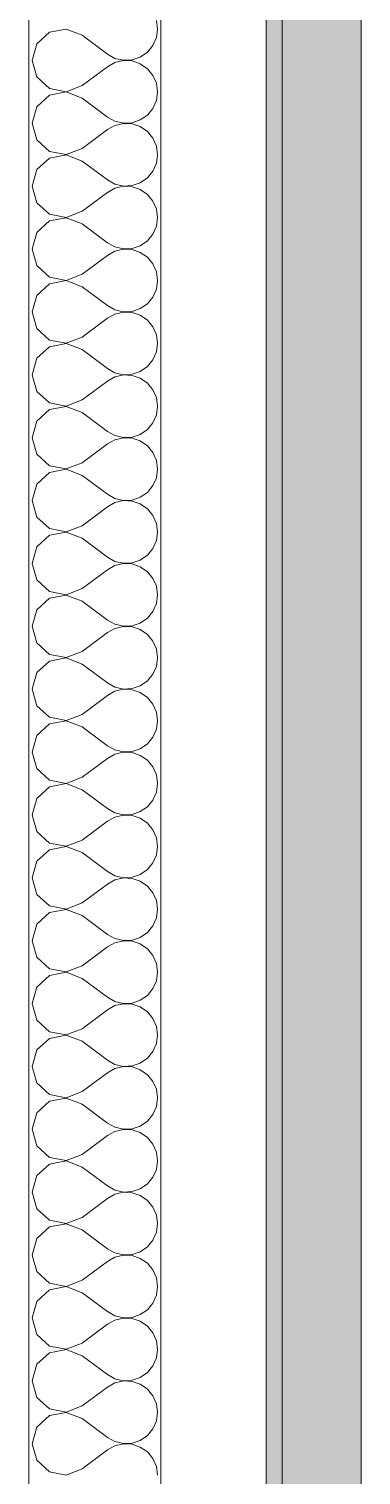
# Model space of a CAD drawing. Header units: millimetres. Extents: x -48147 to 1436659, y -488302 to 18123.
# Drawn here: x 1423891.4 to 1423960.1, y -469987.1 to -469688.5 of the extents above; entities that cross this region are included whole.
import ezdxf

# ---------------------------------------------------------------- set-up
doc = ezdxf.new("R2010")
doc.units = ezdxf.units.MM
doc.header["$MEASUREMENT"] = 0
doc.linetypes.add('Wipeout_Contour', pattern=[1000, 0, -1000])
doc.layers.add('New_A-25-M_Wall_Int', color=7, linetype='Continuous')
doc.layers.add('New_A-25-M_Wall_Int_Pen_No__1', color=7, linetype='Continuous', lineweight=13)
doc.layers.add('New_A-25-M_Wall_Int_Pen_No__107', color=7, linetype='Continuous', lineweight=15, true_color=0xa6a6a6)

# ---------------------------------------------------------------- blocks, each defined once
blk = doc.blocks.new('*X34', base_point=(1424163.9, -483032.8))
at = {"layer": 'New_A-25-M_Wall_Int_Pen_No__107', "linetype": 'Continuous'}
for p, q in [((1423918.01, -469688.5), (1423917.76, -469686.72)), ((1423895.63, -469689.18), (1423893.01, -469691.57)), ((1423899.12, -469688.52), (1423895.63, -469689.18)), ((1423902.43, -469689.79), (1423899.12, -469688.52)), ((1423902.43, -469689.79), (1423907.62, -469693.69)), ((1423917.04, -469691.91), (1423917.76, -469690.27)), ((1423917.76, -469690.27), (1423918.01, -469688.5)), ((1423893.01, -469691.57), (1423892.04, -469694.99)), ((1423907.62, -469693.69), (1423909.19, -469694.56)), ((1423912.72, -469694.87), (1423914.42, -469694.3)), ((1423914.42, -469694.3), (1423915.89, -469693.29)), ((1423915.89, -469693.29), (1423917.04, -469691.91)), ((1423892.04, -469694.99), (1423893.01, -469698.4)), ((1423902.43, -469700.18), (1423907.62, -469696.29)), ((1423909.19, -469695.42), (1423907.62, -469696.29)), ((1423909.19, -469694.56), (1423910.93, -469694.96)), ((1423910.93, -469695.01), (1423909.19, -469695.42)), ((1423910.93, -469694.96), (1423912.72, -469694.87)), ((1423912.72, -469695.1), (1423910.93, -469695.01)), ((1423914.42, -469695.67), (1423912.72, -469695.1)), ((1423915.89, -469696.69), (1423914.42, -469695.67)), ((1423917.04, -469698.07), (1423915.89, -469696.69)), ((1423893.01, -469698.4), (1423895.63, -469700.79)), ((1423899.12, -469701.45), (1423902.43, -469700.18)), ((1423917.76, -469699.7), (1423917.04, -469698.07)), ((1423918.01, -469701.48), (1423917.76, -469699.7)), ((1423895.63, -469702.16), (1423893.01, -469704.56)), ((1423895.63, -469700.79), (1423899.12, -469701.45)), ((1423899.12, -469701.5), (1423895.63, -469702.16)), ((1423902.43, -469702.78), (1423899.12, -469701.5)), ((1423902.43, -469702.78), (1423907.62, -469706.67)), ((1423917.04, -469704.89), (1423917.76, -469703.25)), ((1423917.76, -469703.25), (1423918.01, -469701.48)), ((1423893.01, -469704.56), (1423892.04, -469707.97)), ((1423914.42, -469707.28), (1423915.89, -469706.27)), ((1423915.89, -469706.27), (1423917.04, -469704.89)), ((1423892.04, -469707.97), (1423893.01, -469711.38)), ((1423902.43, -469713.16), (1423907.62, -469709.27)), ((1423907.62, -469706.67), (1423909.19, -469707.54)), ((1423909.19, -469708.4), (1423907.62, -469709.27)), ((1423909.19, -469707.54), (1423910.93, -469707.94)), ((1423910.93, -469708), (1423909.19, -469708.4)), ((1423910.93, -469707.94), (1423912.72, -469707.86)), ((1423912.72, -469708.08), (1423910.93, -469708)), ((1423912.72, -469707.86), (1423914.42, -469707.28)), ((1423914.42, -469708.65), (1423912.72, -469708.08)), ((1423915.89, -469709.67), (1423914.42, -469708.65)), ((1423893.01, -469711.38), (1423895.63, -469713.77)), ((1423917.04, -469711.05), (1423915.89, -469709.67)), ((1423917.76, -469712.69), (1423917.04, -469711.05)), ((1423895.63, -469715.14), (1423893.01, -469717.54)), ((1423895.63, -469713.77), (1423899.12, -469714.43)), ((1423899.12, -469714.49), (1423895.63, -469715.14)), ((1423899.12, -469714.43), (1423902.43, -469713.16)), ((1423902.43, -469715.76), (1423899.12, -469714.49)), ((1423918.01, -469714.46), (1423917.76, -469712.69)), ((1423917.76, -469716.23), (1423918.01, -469714.46)), ((1423893.01, -469717.54), (1423892.04, -469720.95)), ((1423902.43, -469715.76), (1423907.62, -469719.65)), ((1423915.89, -469719.25), (1423917.04, -469717.87)), ((1423917.04, -469717.87), (1423917.76, -469716.23)), ((1423892.04, -469720.95), (1423893.01, -469724.36)), ((1423907.62, -469719.65), (1423909.19, -469720.52)), ((1423909.19, -469720.52), (1423910.93, -469720.92)), ((1423910.93, -469720.98), (1423909.19, -469721.38)), ((1423910.93, -469720.92), (1423912.72, -469720.84)), ((1423912.72, -469721.06), (1423910.93, -469720.98)), ((1423912.72, -469720.84), (1423914.42, -469720.27)), ((1423914.42, -469721.64), (1423912.72, -469721.06)), ((1423914.42, -469720.27), (1423915.89, -469719.25)), ((1423902.43, -469726.14), (1423907.62, -469722.25)), ((1423909.19, -469721.38), (1423907.62, -469722.25)), ((1423915.89, -469722.65), (1423914.42, -469721.64)), ((1423917.04, -469724.03), (1423915.89, -469722.65)), ((1423917.76, -469725.67), (1423917.04, -469724.03)), ((1423893.01, -469724.36), (1423895.63, -469726.76)), ((1423895.63, -469726.76), (1423899.12, -469727.41)), ((1423899.12, -469727.41), (1423902.43, -469726.14)), ((1423918.01, -469727.44), (1423917.76, -469725.67)), ((1423895.63, -469728.13), (1423893.01, -469730.52)), ((1423899.12, -469727.47), (1423895.63, -469728.13)), ((1423902.43, -469728.74), (1423899.12, -469727.47)), ((1423902.43, -469728.74), (1423907.62, -469732.63)), ((1423917.04, -469730.85), (1423917.76, -469729.21)), ((1423917.76, -469729.21), (1423918.01, -469727.44)), ((1423893.01, -469730.52), (1423892.04, -469733.93)), ((1423907.62, -469732.63), (1423909.19, -469733.5)), ((1423912.72, -469733.82), (1423914.42, -469733.25)), ((1423914.42, -469733.25), (1423915.89, -469732.23)), ((1423915.89, -469732.23), (1423917.04, -469730.85)), ((1423892.04, -469733.93), (1423893.01, -469737.34)), ((1423902.43, -469739.12), (1423907.62, -469735.23)), ((1423909.19, -469734.36), (1423907.62, -469735.23)), ((1423909.19, -469733.5), (1423910.93, -469733.91)), ((1423910.93, -469733.96), (1423909.19, -469734.36)), ((1423910.93, -469733.91), (1423912.72, -469733.82)), ((1423912.72, -469734.04), (1423910.93, -469733.96)), ((1423914.42, -469734.62), (1423912.72, -469734.04)), ((1423915.89, -469735.63), (1423914.42, -469734.62)), ((1423917.04, -469737.01), (1423915.89, -469735.63)), ((1423893.01, -469737.34), (1423895.63, -469739.74)), ((1423899.12, -469740.4), (1423902.43, -469739.12)), ((1423917.76, -469738.65), (1423917.04, -469737.01)), ((1423918.01, -469740.42), (1423917.76, -469738.65)), ((1423895.63, -469741.11), (1423893.01, -469743.5)), ((1423895.63, -469739.74), (1423899.12, -469740.4)), ((1423899.12, -469740.45), (1423895.63, -469741.11)), ((1423902.43, -469741.72), (1423899.12, -469740.45)), ((1423902.43, -469741.72), (1423907.62, -469745.62)), ((1423917.04, -469743.84), (1423917.76, -469742.2)), ((1423917.76, -469742.2), (1423918.01, -469740.42)), ((1423893.01, -469743.5), (1423892.04, -469746.91)), ((1423915.89, -469745.21), (1423917.04, -469743.84)), ((1423892.04, -469746.91), (1423893.01, -469750.33)), ((1423907.62, -469745.62), (1423909.19, -469746.48)), ((1423909.19, -469747.35), (1423907.62, -469748.21)), ((1423909.19, -469746.48), (1423910.93, -469746.89)), ((1423910.93, -469746.94), (1423909.19, -469747.35)), ((1423910.93, -469746.89), (1423912.72, -469746.8)), ((1423912.72, -469747.03), (1423910.93, -469746.94)), ((1423912.72, -469746.8), (1423914.42, -469746.23)), ((1423914.42, -469747.6), (1423912.72, -469747.03)), ((1423914.42, -469746.23), (1423915.89, -469745.21)), ((1423915.89, -469748.61), (1423914.42, -469747.6)), ((1423893.01, -469750.33), (1423895.63, -469752.72)), ((1423902.43, -469752.11), (1423907.62, -469748.21)), ((1423917.04, -469749.99), (1423915.89, -469748.61)), ((1423917.76, -469751.63), (1423917.04, -469749.99)), ((1423895.63, -469754.09), (1423893.01, -469756.48)), ((1423895.63, -469752.72), (1423899.12, -469753.38)), ((1423899.12, -469753.43), (1423895.63, -469754.09)), ((1423899.12, -469753.38), (1423902.43, -469752.11)), ((1423902.43, -469754.7), (1423899.12, -469753.43)), ((1423918.01, -469753.4), (1423917.76, -469751.63)), ((1423917.76, -469755.18), (1423918.01, -469753.4)), ((1423893.01, -469756.48), (1423892.04, -469759.89)), ((1423902.43, -469754.7), (1423907.62, -469758.6)), ((1423915.89, -469758.2), (1423917.04, -469756.82)), ((1423917.04, -469756.82), (1423917.76, -469755.18)), ((1423892.04, -469759.89), (1423893.01, -469763.31)), ((1423907.62, -469758.6), (1423909.19, -469759.46)), ((1423909.19, -469759.46), (1423910.93, -469759.87)), ((1423910.93, -469759.92), (1423909.19, -469760.33)), ((1423910.93, -469759.87), (1423912.72, -469759.78)), ((1423912.72, -469760.01), (1423910.93, -469759.92)), ((1423912.72, -469759.78), (1423914.42, -469759.21)), ((1423914.42, -469760.58), (1423912.72, -469760.01)), ((1423914.42, -469759.21), (1423915.89, -469758.2)), ((1423902.43, -469765.09), (1423907.62, -469761.19)), ((1423909.19, -469760.33), (1423907.62, -469761.19)), ((1423915.89, -469761.59), (1423914.42, -469760.58)), ((1423917.04, -469762.97), (1423915.89, -469761.59)), ((1423917.76, -469764.61), (1423917.04, -469762.97)), ((1423893.01, -469763.31), (1423895.63, -469765.7)), ((1423895.63, -469765.7), (1423899.12, -469766.36)), ((1423899.12, -469766.36), (1423902.43, -469765.09)), ((1423918.01, -469766.39), (1423917.76, -469764.61)), ((1423895.63, -469767.07), (1423893.01, -469769.46)), ((1423899.12, -469766.41), (1423895.63, -469767.07)), ((1423902.43, -469767.68), (1423899.12, -469766.41)), ((1423902.43, -469767.68), (1423907.62, -469771.58)), ((1423917.04, -469769.8), (1423917.76, -469768.16)), ((1423917.76, -469768.16), (1423918.01, -469766.39)), ((1423893.01, -469769.46), (1423892.04, -469772.88)), ((1423907.62, -469771.58), (1423909.19, -469772.44)), ((1423914.42, -469772.19), (1423915.89, -469771.18)), ((1423915.89, -469771.18), (1423917.04, -469769.8)), ((1423892.04, -469772.88), (1423893.01, -469776.29)), ((1423902.43, -469778.07), (1423907.62, -469774.17)), ((1423909.19, -469773.31), (1423907.62, -469774.17)), ((1423909.19, -469772.44), (1423910.93, -469772.85)), ((1423910.93, -469772.9), (1423909.19, -469773.31)), ((1423910.93, -469772.85), (1423912.72, -469772.76)), ((1423912.72, -469772.99), (1423910.93, -469772.9)), ((1423912.72, -469772.76), (1423914.42, -469772.19)), ((1423914.42, -469773.56), (1423912.72, -469772.99)), ((1423915.89, -469774.58), (1423914.42, -469773.56)), ((1423917.04, -469775.95), (1423915.89, -469774.58)), ((1423893.01, -469776.29), (1423895.63, -469778.68)), ((1423917.76, -469777.59), (1423917.04, -469775.95)), ((1423918.01, -469779.37), (1423917.76, -469777.59)), ((1423895.63, -469780.05), (1423893.01, -469782.45)), ((1423895.63, -469778.68), (1423899.12, -469779.34)), ((1423899.12, -469779.39), (1423895.63, -469780.05)), ((1423899.12, -469779.34), (1423902.43, -469778.07)), ((1423902.43, -469780.67), (1423899.12, -469779.39)), ((1423902.43, -469780.67), (1423907.62, -469784.56)), ((1423917.76, -469781.14), (1423918.01, -469779.37)), ((1423893.01, -469782.45), (1423892.04, -469785.86)), ((1423915.89, -469784.16), (1423917.04, -469782.78)), ((1423917.04, -469782.78), (1423917.76, -469781.14)), ((1423892.04, -469785.86), (1423893.01, -469789.27)), ((1423907.62, -469784.56), (1423909.19, -469785.43)), ((1423909.19, -469786.29), (1423907.62, -469787.16)), ((1423909.19, -469785.43), (1423910.93, -469785.83)), ((1423910.93, -469785.88), (1423909.19, -469786.29)), ((1423910.93, -469785.83), (1423912.72, -469785.75)), ((1423912.72, -469785.97), (1423910.93, -469785.88)), ((1423912.72, -469785.75), (1423914.42, -469785.17)), ((1423914.42, -469786.54), (1423912.72, -469785.97)), ((1423914.42, -469785.17), (1423915.89, -469784.16)), ((1423915.89, -469787.56), (1423914.42, -469786.54)), ((1423893.01, -469789.27), (1423895.63, -469791.66)), ((1423902.43, -469791.05), (1423907.62, -469787.16)), ((1423917.04, -469788.94), (1423915.89, -469787.56)), ((1423917.76, -469790.58), (1423917.04, -469788.94)), ((1423895.63, -469791.66), (1423899.12, -469792.32)), ((1423899.12, -469792.38), (1423895.63, -469793.03)), ((1423899.12, -469792.32), (1423902.43, -469791.05)), ((1423902.43, -469793.65), (1423899.12, -469792.38)), ((1423918.01, -469792.35), (1423917.76, -469790.58)), ((1423917.76, -469794.12), (1423918.01, -469792.35)), ((1423893.01, -469795.43), (1423892.04, -469798.84)), ((1423895.63, -469793.03), (1423893.01, -469795.43)), ((1423902.43, -469793.65), (1423907.62, -469797.54)), ((1423915.89, -469797.14), (1423917.04, -469795.76)), ((1423917.04, -469795.76), (1423917.76, -469794.12)), ((1423892.04, -469798.84), (1423893.01, -469802.25)), ((1423907.62, -469797.54), (1423909.19, -469798.41)), ((1423909.19, -469798.41), (1423910.93, -469798.81)), ((1423910.93, -469798.87), (1423909.19, -469799.27)), ((1423910.93, -469798.81), (1423912.72, -469798.73)), ((1423912.72, -469798.95), (1423910.93, -469798.87)), ((1423912.72, -469798.73), (1423914.42, -469798.15)), ((1423914.42, -469798.15), (1423915.89, -469797.14)), ((1423902.43, -469804.03), (1423907.62, -469800.14)), ((1423909.19, -469799.27), (1423907.62, -469800.14)), ((1423914.42, -469799.52), (1423912.72, -469798.95)), ((1423915.89, -469800.54), (1423914.42, -469799.52)), ((1423917.04, -469801.92), (1423915.89, -469800.54)), ((1423917.76, -469803.56), (1423917.04, -469801.92)), ((1423893.01, -469802.25), (1423895.63, -469804.65)), ((1423895.63, -469804.65), (1423899.12, -469805.3)), ((1423899.12, -469805.3), (1423902.43, -469804.03)), ((1423918.01, -469805.33), (1423917.76, -469803.56)), ((1423895.63, -469806.02), (1423893.01, -469808.41)), ((1423899.12, -469805.36), (1423895.63, -469806.02)), ((1423902.43, -469806.63), (1423899.12, -469805.36)), ((1423902.43, -469806.63), (1423907.62, -469810.52)), ((1423917.04, -469808.74), (1423917.76, -469807.1)), ((1423917.76, -469807.1), (1423918.01, -469805.33)), ((1423893.01, -469808.41), (1423892.04, -469811.82)), ((1423907.62, -469810.52), (1423909.19, -469811.39)), ((1423914.42, -469811.14), (1423915.89, -469810.12)), ((1423915.89, -469810.12), (1423917.04, -469808.74)), ((1423892.04, -469811.82), (1423893.01, -469815.23)), ((1423902.43, -469817.01), (1423907.62, -469813.12)), ((1423909.19, -469812.25), (1423907.62, -469813.12)), ((1423909.19, -469811.39), (1423910.93, -469811.79)), ((1423910.93, -469811.85), (1423909.19, -469812.25)), ((1423910.93, -469811.79), (1423912.72, -469811.71)), ((1423912.72, -469811.93), (1423910.93, -469811.85)), ((1423912.72, -469811.71), (1423914.42, -469811.14)), ((1423914.42, -469812.51), (1423912.72, -469811.93)), ((1423915.89, -469813.52), (1423914.42, -469812.51)), ((1423917.04, -469814.9), (1423915.89, -469813.52)), ((1423893.01, -469815.23), (1423895.63, -469817.63)), ((1423917.76, -469816.54), (1423917.04, -469814.9)), ((1423918.01, -469818.31), (1423917.76, -469816.54)), ((1423895.63, -469819), (1423893.01, -469821.39)), ((1423895.63, -469817.63), (1423899.12, -469818.29)), ((1423899.12, -469818.34), (1423895.63, -469819)), ((1423899.12, -469818.29), (1423902.43, -469817.01)), ((1423902.43, -469819.61), (1423899.12, -469818.34)), ((1423902.43, -469819.61), (1423907.62, -469823.5)), ((1423917.76, -469820.09), (1423918.01, -469818.31)), ((1423893.01, -469821.39), (1423892.04, -469824.8)), ((1423915.89, -469823.1), (1423917.04, -469821.72)), ((1423917.04, -469821.72), (1423917.76, -469820.09)), ((1423892.04, -469824.8), (1423893.01, -469828.21)), ((1423907.62, -469823.5), (1423909.19, -469824.37)), ((1423909.19, -469825.23), (1423907.62, -469826.1)), ((1423909.19, -469824.37), (1423910.93, -469824.78)), ((1423910.93, -469824.83), (1423909.19, -469825.23)), ((1423910.93, -469824.78), (1423912.72, -469824.69)), ((1423912.72, -469824.92), (1423910.93, -469824.83)), ((1423912.72, -469824.69), (1423914.42, -469824.12)), ((1423914.42, -469825.49), (1423912.72, -469824.92)), ((1423914.42, -469824.12), (1423915.89, -469823.1)), ((1423915.89, -469826.5), (1423914.42, -469825.49)), ((1423893.01, -469828.21), (1423895.63, -469830.61)), ((1423902.43, -469830), (1423907.62, -469826.1)), ((1423917.04, -469827.88), (1423915.89, -469826.5)), ((1423917.76, -469829.52), (1423917.04, -469827.88)), ((1423895.63, -469830.61), (1423899.12, -469831.27)), ((1423899.12, -469831.32), (1423895.63, -469831.98)), ((1423899.12, -469831.27), (1423902.43, -469830)), ((1423902.43, -469832.59), (1423899.12, -469831.32)), ((1423918.01, -469831.29), (1423917.76, -469829.52)), ((1423917.76, -469833.07), (1423918.01, -469831.29)), ((1423893.01, -469834.37), (1423892.04, -469837.78)), ((1423895.63, -469831.98), (1423893.01, -469834.37)), ((1423902.43, -469832.59), (1423907.62, -469836.49)), ((1423915.89, -469836.08), (1423917.04, -469834.71)), ((1423917.04, -469834.71), (1423917.76, -469833.07)), ((1423907.62, -469836.49), (1423909.19, -469837.35)), ((1423909.19, -469837.35), (1423910.93, -469837.76)), ((1423910.93, -469837.76), (1423912.72, -469837.67)), ((1423912.72, -469837.67), (1423914.42, -469837.1)), ((1423914.42, -469837.1), (1423915.89, -469836.08)), ((1423892.04, -469837.78), (1423893.01, -469841.2)), ((1423902.43, -469842.98), (1423907.62, -469839.08)), ((1423909.19, -469838.22), (1423907.62, -469839.08)), ((1423910.93, -469837.81), (1423909.19, -469838.22)), ((1423912.72, -469837.9), (1423910.93, -469837.81)), ((1423914.42, -469838.47), (1423912.72, -469837.9)), ((1423915.89, -469839.48), (1423914.42, -469838.47)), ((1423917.04, -469840.86), (1423915.89, -469839.48)), ((1423893.01, -469841.2), (1423895.63, -469843.59)), ((1423895.63, -469843.59), (1423899.12, -469844.25)), ((1423899.12, -469844.25), (1423902.43, -469842.98)), ((1423917.76, -469842.5), (1423917.04, -469840.86)), ((1423918.01, -469844.27), (1423917.76, -469842.5)), ((1423895.63, -469844.96), (1423893.01, -469847.35)), ((1423899.12, -469844.3), (1423895.63, -469844.96)), ((1423902.43, -469845.57), (1423899.12, -469844.3)), ((1423902.43, -469845.57), (1423907.62, -469849.47)), ((1423917.04, -469847.69), (1423917.76, -469846.05)), ((1423917.76, -469846.05), (1423918.01, -469844.27)), ((1423893.01, -469847.35), (1423892.04, -469850.77)), ((1423907.62, -469849.47), (1423909.19, -469850.33)), ((1423914.42, -469850.08), (1423915.89, -469849.07)), ((1423915.89, -469849.07), (1423917.04, -469847.69)), ((1423892.04, -469850.77), (1423893.01, -469854.18)), ((1423902.43, -469855.96), (1423907.62, -469852.06)), ((1423909.19, -469851.2), (1423907.62, -469852.06)), ((1423909.19, -469850.33), (1423910.93, -469850.74)), ((1423910.93, -469850.79), (1423909.19, -469851.2)), ((1423910.93, -469850.74), (1423912.72, -469850.65)), ((1423912.72, -469850.88), (1423910.93, -469850.79)), ((1423912.72, -469850.65), (1423914.42, -469850.08)), ((1423914.42, -469851.45), (1423912.72, -469850.88)), ((1423915.89, -469852.47), (1423914.42, -469851.45)), ((1423917.04, -469853.84), (1423915.89, -469852.47)), ((1423893.01, -469854.18), (1423895.63, -469856.57)), ((1423917.76, -469855.48), (1423917.04, -469853.84)), ((1423918.01, -469857.26), (1423917.76, -469855.48)), ((1423895.63, -469857.94), (1423893.01, -469860.33)), ((1423895.63, -469856.57), (1423899.12, -469857.23)), ((1423899.12, -469857.28), (1423895.63, -469857.94)), ((1423899.12, -469857.23), (1423902.43, -469855.96)), ((1423902.43, -469858.55), (1423899.12, -469857.28)), ((1423902.43, -469858.55), (1423907.62, -469862.45)), ((1423917.76, -469859.03), (1423918.01, -469857.26)), ((1423893.01, -469860.33), (1423892.04, -469863.75)), ((1423915.89, -469862.05), (1423917.04, -469860.67)), ((1423917.04, -469860.67), (1423917.76, -469859.03)), ((1423892.04, -469863.75), (1423893.01, -469867.16)), ((1423907.62, -469862.45), (1423909.19, -469863.32)), ((1423909.19, -469864.18), (1423907.62, -469865.05)), ((1423909.19, -469863.32), (1423910.93, -469863.72)), ((1423910.93, -469863.77), (1423909.19, -469864.18)), ((1423910.93, -469863.72), (1423912.72, -469863.63)), ((1423912.72, -469863.86), (1423910.93, -469863.77)), ((1423912.72, -469863.63), (1423914.42, -469863.06)), ((1423914.42, -469864.43), (1423912.72, -469863.86)), ((1423914.42, -469863.06), (1423915.89, -469862.05)), ((1423915.89, -469865.45), (1423914.42, -469864.43)), ((1423893.01, -469867.16), (1423895.63, -469869.55)), ((1423902.43, -469868.94), (1423907.62, -469865.05)), ((1423917.04, -469866.83), (1423915.89, -469865.45)), ((1423917.76, -469868.46), (1423917.04, -469866.83)), ((1423895.63, -469869.55), (1423899.12, -469870.21)), ((1423899.12, -469870.26), (1423895.63, -469870.92)), ((1423899.12, -469870.21), (1423902.43, -469868.94)), ((1423902.43, -469871.54), (1423899.12, -469870.26)), ((1423918.01, -469870.24), (1423917.76, -469868.46)), ((1423917.76, -469872.01), (1423918.01, -469870.24)), ((1423893.01, -469873.32), (1423892.04, -469876.73)), ((1423895.63, -469870.92), (1423893.01, -469873.32)), ((1423902.43, -469871.54), (1423907.62, -469875.43)), ((1423917.04, -469873.65), (1423917.76, -469872.01)), ((1423907.62, -469875.43), (1423909.19, -469876.3)), ((1423909.19, -469876.3), (1423910.93, -469876.7)), ((1423912.72, -469876.62), (1423914.42, -469876.04)), ((1423914.42, -469876.04), (1423915.89, -469875.03)), ((1423915.89, -469875.03), (1423917.04, -469873.65)), ((1423892.04, -469876.73), (1423893.01, -469880.14)), ((1423902.43, -469881.92), (1423907.62, -469878.03)), ((1423909.19, -469877.16), (1423907.62, -469878.03)), ((1423910.93, -469876.75), (1423909.19, -469877.16)), ((1423910.93, -469876.7), (1423912.72, -469876.62)), ((1423912.72, -469876.84), (1423910.93, -469876.75)), ((1423914.42, -469877.41), (1423912.72, -469876.84)), ((1423915.89, -469878.43), (1423914.42, -469877.41)), ((1423917.04, -469879.81), (1423915.89, -469878.43)), ((1423893.01, -469880.14), (1423895.63, -469882.53)), ((1423895.63, -469882.53), (1423899.12, -469883.19)), ((1423899.12, -469883.19), (1423902.43, -469881.92)), ((1423917.76, -469881.45), (1423917.04, -469879.81)), ((1423918.01, -469883.22), (1423917.76, -469881.45)), ((1423895.63, -469883.9), (1423893.01, -469886.3)), ((1423899.12, -469883.25), (1423895.63, -469883.9)), ((1423902.43, -469884.52), (1423899.12, -469883.25)), ((1423902.43, -469884.52), (1423907.62, -469888.41)), ((1423917.04, -469886.63), (1423917.76, -469884.99)), ((1423917.76, -469884.99), (1423918.01, -469883.22)), ((1423893.01, -469886.3), (1423892.04, -469889.71)), ((1423907.62, -469888.41), (1423909.19, -469889.28)), ((1423914.42, -469889.02), (1423915.89, -469888.01)), ((1423915.89, -469888.01), (1423917.04, -469886.63)), ((1423892.04, -469889.71), (1423893.01, -469893.12)), ((1423902.43, -469894.9), (1423907.62, -469891.01)), ((1423909.19, -469890.14), (1423907.62, -469891.01)), ((1423909.19, -469889.28), (1423910.93, -469889.68)), ((1423910.93, -469889.74), (1423909.19, -469890.14)), ((1423910.93, -469889.68), (1423912.72, -469889.6)), ((1423912.72, -469889.82), (1423910.93, -469889.74)), ((1423912.72, -469889.6), (1423914.42, -469889.02)), ((1423914.42, -469890.4), (1423912.72, -469889.82)), ((1423915.89, -469891.41), (1423914.42, -469890.4)), ((1423917.04, -469892.79), (1423915.89, -469891.41)), ((1423893.01, -469893.12), (1423895.63, -469895.52)), ((1423917.76, -469894.43), (1423917.04, -469892.79)), ((1423918.01, -469896.2), (1423917.76, -469894.43)), ((1423895.63, -469896.89), (1423893.01, -469899.28)), ((1423895.63, -469895.52), (1423899.12, -469896.17)), ((1423899.12, -469896.23), (1423895.63, -469896.89)), ((1423899.12, -469896.17), (1423902.43, -469894.9)), ((1423902.43, -469897.5), (1423899.12, -469896.23)), ((1423917.76, -469897.97), (1423918.01, -469896.2)), ((1423893.01, -469899.28), (1423892.04, -469902.69)), ((1423902.43, -469897.5), (1423907.62, -469901.39)), ((1423915.89, -469900.99), (1423917.04, -469899.61)), ((1423917.04, -469899.61), (1423917.76, -469897.97)), ((1423892.04, -469902.69), (1423893.01, -469906.1)), ((1423907.62, -469901.39), (1423909.19, -469902.26)), ((1423909.19, -469903.12), (1423907.62, -469903.99)), ((1423909.19, -469902.26), (1423910.93, -469902.67)), ((1423910.93, -469902.72), (1423909.19, -469903.12)), ((1423910.93, -469902.67), (1423912.72, -469902.58)), ((1423912.72, -469902.8), (1423910.93, -469902.72)), ((1423912.72, -469902.58), (1423914.42, -469902.01)), ((1423914.42, -469903.38), (1423912.72, -469902.8)), ((1423914.42, -469902.01), (1423915.89, -469900.99)), ((1423915.89, -469904.39), (1423914.42, -469903.38)), ((1423893.01, -469906.1), (1423895.63, -469908.5)), ((1423902.43, -469907.88), (1423907.62, -469903.99)), ((1423917.04, -469905.77), (1423915.89, -469904.39)), ((1423917.76, -469907.41), (1423917.04, -469905.77)), ((1423895.63, -469908.5), (1423899.12, -469909.16)), ((1423899.12, -469909.21), (1423895.63, -469909.87)), ((1423899.12, -469909.16), (1423902.43, -469907.88)), ((1423902.43, -469910.48), (1423899.12, -469909.21)), ((1423918.01, -469909.18), (1423917.76, -469907.41)), ((1423917.76, -469910.96), (1423918.01, -469909.18)), ((1423893.01, -469912.26), (1423892.04, -469915.67)), ((1423895.63, -469909.87), (1423893.01, -469912.26)), ((1423902.43, -469910.48), (1423907.62, -469914.38)), ((1423917.04, -469912.59), (1423917.76, -469910.96)), ((1423907.62, -469914.38), (1423909.19, -469915.24)), ((1423909.19, -469915.24), (1423910.93, -469915.65)), ((1423912.72, -469915.56), (1423914.42, -469914.99)), ((1423914.42, -469914.99), (1423915.89, -469913.97)), ((1423915.89, -469913.97), (1423917.04, -469912.59)), ((1423892.04, -469915.67), (1423893.01, -469919.09)), ((1423902.43, -469920.87), (1423907.62, -469916.97)), ((1423909.19, -469916.1), (1423907.62, -469916.97)), ((1423910.93, -469915.7), (1423909.19, -469916.1)), ((1423910.93, -469915.65), (1423912.72, -469915.56)), ((1423912.72, -469915.79), (1423910.93, -469915.7)), ((1423914.42, -469916.36), (1423912.72, -469915.79)), ((1423915.89, -469917.37), (1423914.42, -469916.36)), ((1423917.04, -469918.75), (1423915.89, -469917.37)), ((1423893.01, -469919.09), (1423895.63, -469921.48)), ((1423899.12, -469922.14), (1423902.43, -469920.87)), ((1423917.76, -469920.39), (1423917.04, -469918.75)), ((1423918.01, -469922.16), (1423917.76, -469920.39)), ((1423895.63, -469922.85), (1423893.01, -469925.24)), ((1423895.63, -469921.48), (1423899.12, -469922.14)), ((1423899.12, -469922.19), (1423895.63, -469922.85)), ((1423902.43, -469923.46), (1423899.12, -469922.19)), ((1423902.43, -469923.46), (1423907.62, -469927.36)), ((1423917.04, -469925.58), (1423917.76, -469923.94)), ((1423917.76, -469923.94), (1423918.01, -469922.16)), ((1423893.01, -469925.24), (1423892.04, -469928.65)), ((1423914.42, -469927.97), (1423915.89, -469926.96)), ((1423915.89, -469926.96), (1423917.04, -469925.58)), ((1423892.04, -469928.65), (1423893.01, -469932.07)), ((1423902.43, -469933.85), (1423907.62, -469929.95)), ((1423907.62, -469927.36), (1423909.19, -469928.22)), ((1423909.19, -469929.09), (1423907.62, -469929.95)), ((1423909.19, -469928.22), (1423910.93, -469928.63)), ((1423910.93, -469928.68), (1423909.19, -469929.09)), ((1423910.93, -469928.63), (1423912.72, -469928.54)), ((1423912.72, -469928.77), (1423910.93, -469928.68)), ((1423912.72, -469928.54), (1423914.42, -469927.97)), ((1423914.42, -469929.34), (1423912.72, -469928.77)), ((1423915.89, -469930.35), (1423914.42, -469929.34)), ((1423893.01, -469932.07), (1423895.63, -469934.46)), ((1423917.04, -469931.73), (1423915.89, -469930.35)), ((1423917.76, -469933.37), (1423917.04, -469931.73)), ((1423895.63, -469935.83), (1423893.01, -469938.22)), ((1423895.63, -469934.46), (1423899.12, -469935.12)), ((1423899.12, -469935.17), (1423895.63, -469935.83)), ((1423899.12, -469935.12), (1423902.43, -469933.85)), ((1423902.43, -469936.44), (1423899.12, -469935.17)), ((1423918.01, -469935.15), (1423917.76, -469933.37)), ((1423917.76, -469936.92), (1423918.01, -469935.15)), ((1423893.01, -469938.22), (1423892.04, -469941.64)), ((1423902.43, -469936.44), (1423907.62, -469940.34)), ((1423915.89, -469939.94), (1423917.04, -469938.56)), ((1423917.04, -469938.56), (1423917.76, -469936.92)), ((1423892.04, -469941.64), (1423893.01, -469945.05)), ((1423907.62, -469940.34), (1423909.19, -469941.2)), ((1423909.19, -469942.07), (1423907.62, -469942.93)), ((1423909.19, -469941.2), (1423910.93, -469941.61)), ((1423910.93, -469941.66), (1423909.19, -469942.07)), ((1423910.93, -469941.61), (1423912.72, -469941.52)), ((1423912.72, -469941.75), (1423910.93, -469941.66)), ((1423912.72, -469941.52), (1423914.42, -469940.95)), ((1423914.42, -469942.32), (1423912.72, -469941.75)), ((1423914.42, -469940.95), (1423915.89, -469939.94)), ((1423893.01, -469945.05), (1423895.63, -469947.44)), ((1423902.43, -469946.83), (1423907.62, -469942.93)), ((1423915.89, -469943.34), (1423914.42, -469942.32)), ((1423917.04, -469944.71), (1423915.89, -469943.34)), ((1423917.76, -469946.35), (1423917.04, -469944.71)), ((1423895.63, -469947.44), (1423899.12, -469948.1)), ((1423899.12, -469948.15), (1423895.63, -469948.81)), ((1423899.12, -469948.1), (1423902.43, -469946.83)), ((1423902.43, -469949.43), (1423899.12, -469948.15)), ((1423918.01, -469948.13), (1423917.76, -469946.35)), ((1423917.76, -469949.9), (1423918.01, -469948.13)), ((1423893.01, -469951.21), (1423892.04, -469954.62)), ((1423895.63, -469948.81), (1423893.01, -469951.21)), ((1423902.43, -469949.43), (1423907.62, -469953.32)), ((1423917.04, -469951.54), (1423917.76, -469949.9)), ((1423907.62, -469953.32), (1423909.19, -469954.19)), ((1423909.19, -469954.19), (1423910.93, -469954.59)), ((1423912.72, -469954.5), (1423914.42, -469953.93)), ((1423914.42, -469953.93), (1423915.89, -469952.92)), ((1423915.89, -469952.92), (1423917.04, -469951.54)), ((1423892.04, -469954.62), (1423893.01, -469958.03)), ((1423902.43, -469959.81), (1423907.62, -469955.92)), ((1423909.19, -469955.05), (1423907.62, -469955.92)), ((1423910.93, -469954.64), (1423909.19, -469955.05)), ((1423910.93, -469954.59), (1423912.72, -469954.5)), ((1423912.72, -469954.73), (1423910.93, -469954.64)), ((1423914.42, -469955.3), (1423912.72, -469954.73)), ((1423915.89, -469956.32), (1423914.42, -469955.3)), ((1423917.04, -469957.7), (1423915.89, -469956.32)), ((1423893.01, -469958.03), (1423895.63, -469960.42)), ((1423899.12, -469961.08), (1423902.43, -469959.81)), ((1423917.76, -469959.33), (1423917.04, -469957.7)), ((1423918.01, -469961.11), (1423917.76, -469959.33)), ((1423895.63, -469961.79), (1423893.01, -469964.19)), ((1423895.63, -469960.42), (1423899.12, -469961.08)), ((1423899.12, -469961.13), (1423895.63, -469961.79)), ((1423902.43, -469962.41), (1423899.12, -469961.13)), ((1423902.43, -469962.41), (1423907.62, -469966.3)), ((1423917.04, -469964.52), (1423917.76, -469962.88)), ((1423917.76, -469962.88), (1423918.01, -469961.11)), ((1423893.01, -469964.19), (1423892.04, -469967.6)), ((1423914.42, -469966.91), (1423915.89, -469965.9)), ((1423915.89, -469965.9), (1423917.04, -469964.52)), ((1423892.04, -469967.6), (1423893.01, -469971.01)), ((1423902.43, -469972.79), (1423907.62, -469968.9)), ((1423907.62, -469966.3), (1423909.19, -469967.17)), ((1423909.19, -469968.03), (1423907.62, -469968.9)), ((1423909.19, -469967.17), (1423910.93, -469967.57)), ((1423910.93, -469967.63), (1423909.19, -469968.03)), ((1423910.93, -469967.57), (1423912.72, -469967.49)), ((1423912.72, -469967.71), (1423910.93, -469967.63)), ((1423912.72, -469967.49), (1423914.42, -469966.91)), ((1423914.42, -469968.28), (1423912.72, -469967.71)), ((1423915.89, -469969.3), (1423914.42, -469968.28)), ((1423893.01, -469971.01), (1423895.63, -469973.4)), ((1423917.04, -469970.68), (1423915.89, -469969.3)), ((1423917.76, -469972.32), (1423917.04, -469970.68)), ((1423895.63, -469974.78), (1423893.01, -469977.17)), ((1423895.63, -469973.4), (1423899.12, -469974.06)), ((1423899.12, -469974.12), (1423895.63, -469974.78)), ((1423899.12, -469974.06), (1423902.43, -469972.79)), ((1423902.43, -469975.39), (1423899.12, -469974.12)), ((1423918.01, -469974.09), (1423917.76, -469972.32)), ((1423917.76, -469975.86), (1423918.01, -469974.09)), ((1423893.01, -469977.17), (1423892.04, -469980.58)), ((1423902.43, -469975.39), (1423907.62, -469979.28)), ((1423915.89, -469978.88), (1423917.04, -469977.5)), ((1423917.04, -469977.5), (1423917.76, -469975.86)), ((1423892.04, -469980.58), (1423893.01, -469983.99)), ((1423907.62, -469979.28), (1423909.19, -469980.15)), ((1423909.19, -469981.01), (1423907.62, -469981.88)), ((1423909.19, -469980.15), (1423910.93, -469980.55)), ((1423910.93, -469980.61), (1423909.19, -469981.01)), ((1423910.93, -469980.55), (1423912.72, -469980.47)), ((1423912.72, -469980.69), (1423910.93, -469980.61)), ((1423912.72, -469980.47), (1423914.42, -469979.9)), ((1423914.42, -469981.27), (1423912.72, -469980.69)), ((1423914.42, -469979.9), (1423915.89, -469978.88)), ((1423893.01, -469983.99), (1423895.63, -469986.39)), ((1423902.43, -469985.77), (1423907.62, -469981.88)), ((1423915.89, -469982.28), (1423914.42, -469981.27)), ((1423917.04, -469983.66), (1423915.89, -469982.28)), ((1423917.76, -469985.3), (1423917.04, -469983.66)), ((1423895.63, -469986.39), (1423899.12, -469987.05)), ((1423899.12, -469987.05), (1423902.43, -469985.77)), ((1423918.01, -469987.07), (1423917.76, -469985.3))]:
    blk.add_line(p, q, dxfattribs=at)
blk = doc.blocks.new('Section Elem_12_2', base_point=(1424163.9, -483032.8))
at = {"layer": 'New_A-25-M_Wall_Int_Pen_No__107', "linetype": 'Continuous', "lineweight": 0, "true_color": 0x535353}
blk.add_hatch(color=251, dxfattribs=at).paths.add_polyline_path([(1423943.74, -466936.53), (1423940.46, -466936.53), (1423940.46, -470882.8), (1423943.74, -470882.8)])
at = {"layer": 'New_A-25-M_Wall_Int_Pen_No__107', "linetype": 'Continuous'}
blk.add_hatch(color=256, dxfattribs=at).paths.add_polyline_path([(1423960.09, -466936.53), (1423943.74, -466936.53), (1423943.74, -470882.8), (1423960.09, -470882.8), (1423960.09, -467882.8), (1423958.06, -467882.8), (1423958.06, -467857.8), (1423960.09, -467857.8)])
at = {"layer": 'New_A-25-M_Wall_Int_Pen_No__1', "linetype": 'Continuous'}
for p, q in [((1423943.74, -466936.53), (1423943.74, -470882.8)), ((1423960.09, -467882.8), (1423960.09, -470882.8))]:
    blk.add_line(p, q, dxfattribs=at)
at = {"color": 254, "linetype": 'Wipeout_Contour', "lineweight": 0, "ltscale": 5996605.938924522}
blk.add_wipeout([(1423940.46, -466936.53), (1423918.66, -466936.53), (1423918.66, -470882.8), (1423940.46, -470882.8)], dxfattribs=at).dxf.layer = 'New_A-25-M_Wall_Int'
at = {"layer": 'New_A-25-M_Wall_Int_Pen_No__1', "linetype": 'Continuous'}
blk.add_line((1423940.46, -466936.53), (1423940.46, -470882.8), dxfattribs=at)
at = {"color": 254, "linetype": 'Wipeout_Contour', "lineweight": 0, "ltscale": 5996512.722985964}
blk.add_wipeout([(1423918.66, -466936.53), (1423891.39, -466936.53), (1423891.39, -470882.8), (1423918.66, -470882.8)], dxfattribs=at).dxf.layer = 'New_A-25-M_Wall_Int'
at = {"layer": 'New_A-25-M_Wall_Int_Pen_No__1', "linetype": 'Continuous'}
blk.add_line((1423918.66, -466936.53), (1423918.66, -470882.8), dxfattribs=at)
at = {"layer": 'New_A-25-M_Wall_Int'}
blk.add_blockref('*X34', (1424163.9, -483032.8), dxfattribs=at)
at = {"color": 254, "linetype": 'Wipeout_Contour', "lineweight": 0, "ltscale": 5996421.578643521}
blk.add_wipeout([(1423891.39, -466936.53), (1423870.68, -466936.53), (1423870.68, -470882.8), (1423891.39, -470882.8)], dxfattribs=at).dxf.layer = 'New_A-25-M_Wall_Int'
at = {"layer": 'New_A-25-M_Wall_Int_Pen_No__1', "linetype": 'Continuous'}
blk.add_line((1423891.39, -466936.53), (1423891.39, -470882.8), dxfattribs=at)

msp = doc.modelspace()

# ---------------------------------------------------------------- block references
at = {"layer": 'New_A-25-M_Wall_Int'}
msp.add_blockref('Section Elem_12_2', (1424163.9, -483032.8), dxfattribs=at)

doc.saveas('drawing.dxf')
